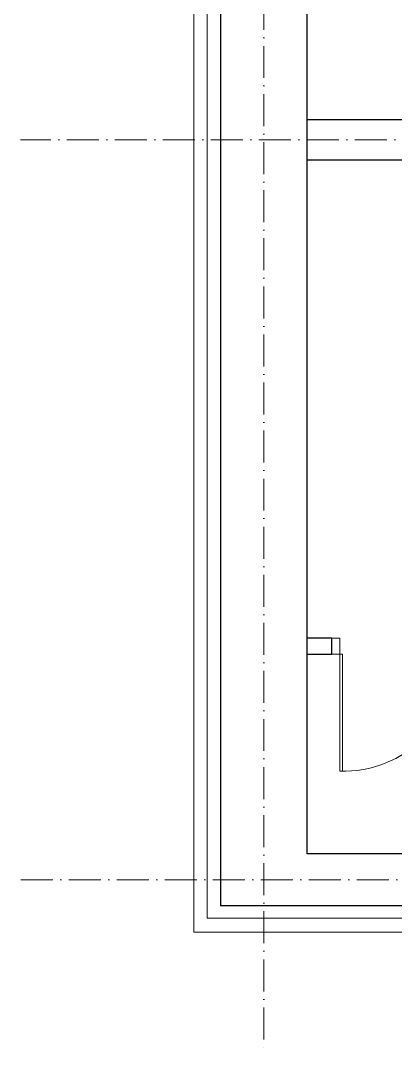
# Model space of a CAD drawing. Header units: millimetres. Extents: x -105266 to 178069, y 491 to 168574.
# Drawn here: x -45760 to -45478, y 55669 to 56444 of the extents above; entities that cross this region are included whole.
import ezdxf

# ---------------------------------------------------------------- set-up
doc = ezdxf.new("R2010")
doc.units = ezdxf.units.MM
doc.linetypes.add('ACAD_ISO10W100', pattern=[18, 12, -3, 0, -3])
for name, color, linetype, lineweight in [('A-izolacja', 4, 'BATTING', 5), ('A-murowane', 2, 'Continuous', 30), ('A-wykończenia', 6, 'Continuous', 13), ('A01_OSIE', 9, 'ACAD_ISO10W100', 9), ('A07_DRZWI_OKNA', 4, 'Continuous', 5), ('A17_OPIS_WARSTW', 32, 'Continuous', 9)]:
    doc.layers.add(name, color=color, linetype=linetype, lineweight=lineweight)
doc.linetypes.add('BATTING', pattern='A,0.00254,-2.54,[134,ltypeshp.shx,S=2.54,R=0,X=-2.54,Y=0],-5.08,[134,ltypeshp.shx,S=2.54,R=180,X=2.54,Y=0],-2.54', length=10.16254)

# ---------------------------------------------------------------- blocks, each defined once
blk = doc.blocks.new('A$C41B11C2B')
at = {"layer": 'A07_DRZWI_OKNA', "ltscale": 0.9}
for p, q in [((-100, 0), (-94, 0)), ((-94, 0), (-94, -14)), ((-6, 0), (-6, -12)), ((0, 0), (-6, 0)), ((-100, -12), (-94, -12)), ((-8, -12), (-8, -99.97)), ((-6, -12), (-8, -12)), ((-6, -12), (-6, -100)), ((0, -12), (-6, -12))]:
    blk.add_line(p, q, dxfattribs=at)
blk.add_arc((-8.45, -14.45), 85.59, 178.36265, 271.63735, dxfattribs=at)

msp = doc.modelspace()

# ---------------------------------------------------------------- linework, layer by layer
at = {"layer": 'A-izolacja', "ltscale": 0.9}
for p, q in [((-45619.76, 56940.41), (-45619.76, 55770.36)), ((-45619.76, 55770.36), (-45449.21, 55770.36))]:
    msp.add_line(p, q, dxfattribs=at)
at = {"layer": 'A-murowane'}
for p, q in [((-45609.71, 56930.14), (-45609.71, 55779.64)), ((-45544.71, 56666.14), (-45544.71, 55818.64)), ((-45544.71, 56369.94), (-44970.71, 56369.94)), ((-45544.71, 56339.84), (-45259.71, 56339.84)), ((-45452.21, 55818.64), (-45544.71, 55818.64)), ((-45452.21, 55779.64), (-45609.71, 55779.64))]:
    msp.add_line(p, q, dxfattribs=at)
msp.add_lwpolyline([(-45544.71, 55968.64), (-45525.9, 55968.64), (-45525.9, 55980.64), (-45544.71, 55980.64)], dxfattribs=at)
at = {"layer": 'A-wykończenia'}
msp.add_lwpolyline([(-45195.71, 56930.79), (-45195.71, 56950.14), (-45629.71, 56950.14), (-45629.71, 55759.64), (-45449.21, 55759.64), (-45449.21, 55779.64)], dxfattribs=at)
at = {"layer": 'A01_OSIE', "ltscale": 2}
for p, q in [((-45577.21, 57002.81), (-45577.21, 55668.76)), ((-42488.41, 56354.89), (-45760, 56354.89)), ((-44941.71, 55799.14), (-45760, 55799.14))]:
    msp.add_line(p, q, dxfattribs=at)

# ---------------------------------------------------------------- block references
at = {"layer": 'A17_OPIS_WARSTW', "ltscale": 0.9, "xscale": -1}
msp.add_blockref('A$C41B11C2B', (-45525.9, 55980.64), dxfattribs=at)

doc.saveas('drawing.dxf')
